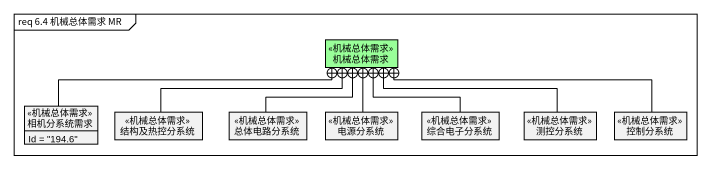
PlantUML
@startuml
mainframe req 6.4 机械总体需求 MR
hide circle
hide empty members
class 机械总体需求 <<机械总体需求>> #99FF99
class 相机分系统需求 <<机械总体需求>> {
  Id = "194.6"
}
class 结构及热控分系统 <<机械总体需求>>
class 总体电路分系统 <<机械总体需求>>
class 电源分系统 <<机械总体需求>>
class 综合电子分系统 <<机械总体需求>>
class 测控分系统 <<机械总体需求>>
class 控制分系统 <<机械总体需求>>
相机分系统需求 -right-+ 机械总体需求
结构及热控分系统 -right-+ 机械总体需求
总体电路分系统 -up-+ 机械总体需求
电源分系统 -up-+ 机械总体需求
综合电子分系统 -up-+ 机械总体需求
测控分系统 -left-+ 机械总体需求
控制分系统 -left-+ 机械总体需求
@enduml
